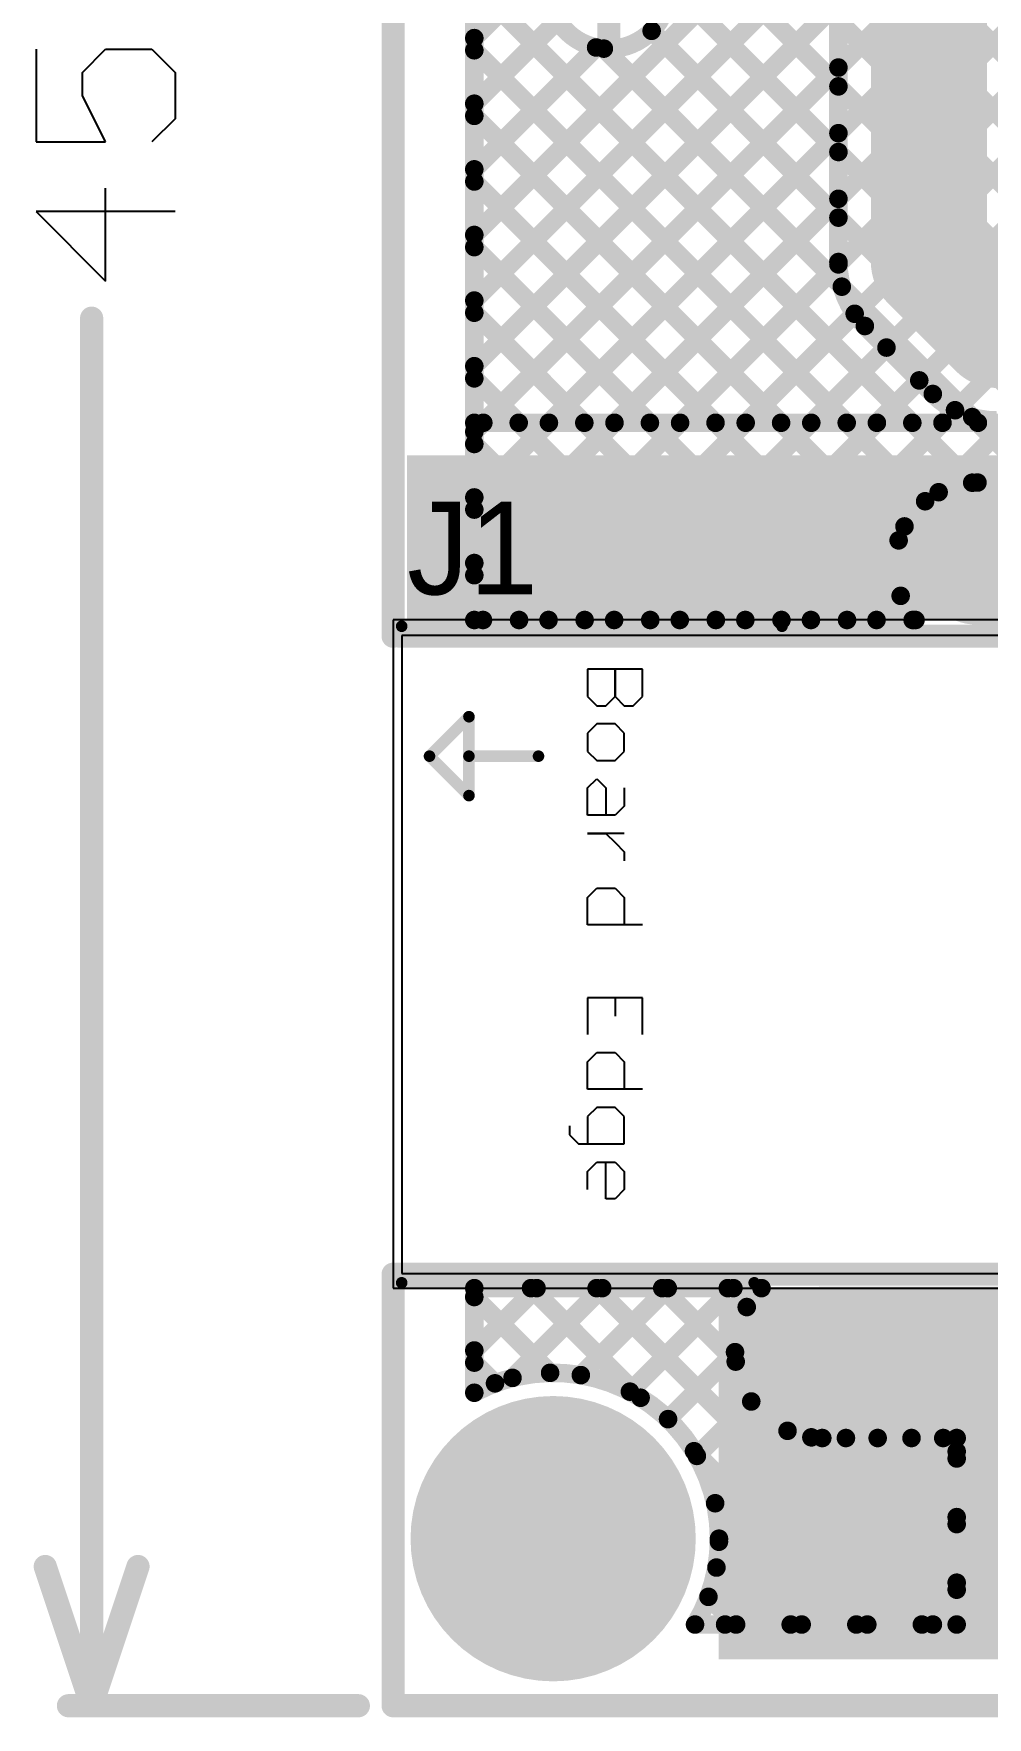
# Model space of a CAD drawing. Header units: millimetres. Extents: x 0.84 to 4.46, y 0.99 to 2.92.
# Drawn here: x 0.845 to 1.256, y 0.99 to 1.716 of the extents above; entities that cross this region are included whole.
import ezdxf

# ---------------------------------------------------------------- set-up
doc = ezdxf.new("R2010")
doc.units = ezdxf.units.MM
doc.header["$MEASUREMENT"] = 0
for name, color, linetype in [('BottomLayer', 5, 'Continuous'), ('BottomSolder', 6, 'Continuous'), ('Mechanical1', 6, 'Continuous'), ('Mechanical2', 216, 'Continuous'), ('MultiLayer', 9, 'Continuous'), ('PadHoleLayer', 156, 'Continuous'), ('TopLayer', 1, 'Continuous'), ('TopOverlay', 2, 'Continuous'), ('TopSolder', 216, 'Continuous')]:
    doc.layers.add(name, color=color, linetype=linetype)

# ---------------------------------------------------------------- blocks, each defined once
blk = doc.blocks.new('DC_C024E_7A_1_65_2')
at = {"layer": 'BottomLayer'}
for points, const_width in [([(-0.01555, 0.16929), (-0.12972, 0.16929)], 0.04331), ([(0.11831, 0.08098), (0.11831, 0.11642)], 0.04331), ([(-0.11791, -0.16929), (-0.19665, -0.16929)], 0.04724), ([(0.07894, -0.16929), (0.0002, -0.16929)], 0.04724)]:
    blk.add_lwpolyline(points, dxfattribs=dict(at, const_width=const_width))
for points, const_width in [([(-0.14055, 0.16929, 1), (-0.1189, 0.16929, 1)], 0.02165), ([(-0.02638, 0.16929, 1), (-0.00472, 0.16929, 1)], 0.02165), ([(0.10748, 0.11642, 1), (0.12913, 0.11642, 1)], 0.02165), ([(0.10748, 0.08098, 1), (0.12913, 0.08098, 1)], 0.02165), ([(0.13268, -0.01181, 1), (0.18189, -0.01181, 1)], 0.04921), ([(-0.20846, -0.16929, 1), (-0.18484, -0.16929, 1)], 0.02362), ([(-0.12972, -0.16929, 1), (-0.1061, -0.16929, 1)], 0.02362), ([(-0.01161, -0.16929, 1), (0.01201, -0.16929, 1)], 0.02362), ([(0.06713, -0.16929, 1), (0.09075, -0.16929, 1)], 0.02362)]:
    blk.add_lwpolyline(points, format="xyb", close=True, dxfattribs=dict(at, const_width=const_width))
at = {"layer": 'BottomSolder'}
for points, const_width in [([(-0.01555, 0.16929), (-0.12972, 0.16929)], 0.05131), ([(0.11831, 0.08098), (0.11831, 0.11642)], 0.05131), ([(-0.11791, -0.16929), (-0.19665, -0.16929)], 0.05524), ([(0.07894, -0.16929), (0.0002, -0.16929)], 0.05524)]:
    blk.add_lwpolyline(points, dxfattribs=dict(at, const_width=const_width))
for points, const_width in [([(-0.14255, 0.16929, 1), (-0.1169, 0.16929, 1)], 0.02565), ([(-0.02838, 0.16929, 1), (-0.00272, 0.16929, 1)], 0.02565), ([(0.10548, 0.11642, 1), (0.13113, 0.11642, 1)], 0.02565), ([(0.10548, 0.08098, 1), (0.13113, 0.08098, 1)], 0.02565), ([(0.13068, -0.01181, 1), (0.18389, -0.01181, 1)], 0.05321), ([(-0.21046, -0.16929, 1), (-0.18284, -0.16929, 1)], 0.02762), ([(-0.13172, -0.16929, 1), (-0.1041, -0.16929, 1)], 0.02762), ([(-0.01361, -0.16929, 1), (0.01401, -0.16929, 1)], 0.02762), ([(0.06513, -0.16929, 1), (0.09275, -0.16929, 1)], 0.02762)]:
    blk.add_lwpolyline(points, format="xyb", close=True, dxfattribs=dict(at, const_width=const_width))
at = {"layer": 'Mechanical1'}
for p, q in [((0.089, 0.139), (-0.378, 0.139)), ((-0.378, 0.139), (-0.378, -0.136)), ((0.089, -0.136), (0.089, 0.139)), ((-0.378, -0.136), (0.089, -0.136))]:
    blk.add_line(p, q, dxfattribs=at)
at = {"layer": 'MultiLayer'}
for points, const_width in [([(-0.01555, 0.16929), (-0.12972, 0.16929)], 0.04331), ([(0.11831, 0.08098), (0.11831, 0.11642)], 0.04331), ([(-0.11791, -0.16929), (-0.19665, -0.16929)], 0.04724), ([(0.07894, -0.16929), (0.0002, -0.16929)], 0.04724)]:
    blk.add_lwpolyline(points, dxfattribs=dict(at, const_width=const_width))
for points, const_width in [([(-0.14055, 0.16929, 1), (-0.1189, 0.16929, 1)], 0.02165), ([(-0.02638, 0.16929, 1), (-0.00472, 0.16929, 1)], 0.02165), ([(0.10748, 0.11642, 1), (0.12913, 0.11642, 1)], 0.02165), ([(0.10748, 0.08098, 1), (0.12913, 0.08098, 1)], 0.02165), ([(0.13268, -0.01181, 1), (0.18189, -0.01181, 1)], 0.04921), ([(-0.20846, -0.16929, 1), (-0.18484, -0.16929, 1)], 0.02362), ([(-0.12972, -0.16929, 1), (-0.1061, -0.16929, 1)], 0.02362), ([(-0.01161, -0.16929, 1), (0.01201, -0.16929, 1)], 0.02362), ([(0.06713, -0.16929, 1), (0.09075, -0.16929, 1)], 0.02362)]:
    blk.add_lwpolyline(points, format="xyb", close=True, dxfattribs=dict(at, const_width=const_width))
at = {"layer": 'PadHoleLayer'}
for points, const_width in [([(-0.12406, 0.17741), (-0.02121, 0.17741, -1), (-0.02121, 0.16117), (-0.12406, 0.16117, -1)], 0.00541), ([(0.12643, 0.11469), (0.12643, 0.08271, -1), (0.11019, 0.08271), (0.11019, 0.11469, -1)], 0.00541), ([(0.1435, -0.01181, 1), (0.17106, -0.01181, 1)], 0.02756), ([(-0.18706, -0.16117), (-0.12751, -0.16117, -1), (-0.12751, -0.17741), (-0.18706, -0.17741, -1)], 0.00541), ([(0.00979, -0.16117), (0.06934, -0.16117, -1), (0.06934, -0.17741), (0.00979, -0.17741, -1)], 0.00541)]:
    blk.add_lwpolyline(points, format="xyb", close=True, dxfattribs=dict(at, const_width=const_width))
at = {"layer": 'TopLayer'}
for points, const_width in [([(-0.01555, 0.16929), (-0.12972, 0.16929)], 0.04331), ([(0.11831, 0.08098), (0.11831, 0.11642)], 0.04331), ([(-0.11791, -0.16929), (-0.19665, -0.16929)], 0.04724), ([(0.07894, -0.16929), (0.0002, -0.16929)], 0.04724)]:
    blk.add_lwpolyline(points, dxfattribs=dict(at, const_width=const_width))
for points, const_width in [([(-0.14055, 0.16929, 1), (-0.1189, 0.16929, 1)], 0.02165), ([(-0.02638, 0.16929, 1), (-0.00472, 0.16929, 1)], 0.02165), ([(0.10748, 0.11642, 1), (0.12913, 0.11642, 1)], 0.02165), ([(0.10748, 0.08098, 1), (0.12913, 0.08098, 1)], 0.02165), ([(0.13268, -0.01181, 1), (0.18189, -0.01181, 1)], 0.04921), ([(-0.20846, -0.16929, 1), (-0.18484, -0.16929, 1)], 0.02362), ([(-0.12972, -0.16929, 1), (-0.1061, -0.16929, 1)], 0.02362), ([(-0.01161, -0.16929, 1), (0.01201, -0.16929, 1)], 0.02362), ([(0.06713, -0.16929, 1), (0.09075, -0.16929, 1)], 0.02362)]:
    blk.add_lwpolyline(points, format="xyb", close=True, dxfattribs=dict(at, const_width=const_width))
at = {"layer": 'TopOverlay'}
for p, q in [((0.086, 0.134), (0.086, 0.134)), ((-0.2742, 0.1245), (-0.29782, 0.1245)), ((-0.29782, 0.1245), (-0.29782, 0.11269)), ((-0.28601, 0.11269), (-0.28601, 0.1245)), ((-0.28601, 0.1245), (-0.28601, 0.11269)), ((-0.2742, 0.11269), (-0.2742, 0.1245)), ((-0.29782, 0.11269), (-0.29388, 0.10876)), ((-0.28994, 0.10876), (-0.28601, 0.11269)), ((-0.28601, 0.11269), (-0.28207, 0.10876)), ((-0.27814, 0.10876), (-0.2742, 0.11269)), ((-0.29388, 0.10876), (-0.28994, 0.10876)), ((-0.28207, 0.10876), (-0.27814, 0.10876)), ((-0.29388, 0.10089), (-0.29782, 0.09695)), ((-0.29782, 0.09695), (-0.29782, 0.08908)), ((-0.28601, 0.10089), (-0.29388, 0.10089)), ((-0.28207, 0.09695), (-0.28601, 0.10089)), ((-0.28207, 0.08908), (-0.28207, 0.09695)), ((-0.29782, 0.08908), (-0.29388, 0.08514)), ((-0.28601, 0.08514), (-0.28207, 0.08908)), ((-0.29388, 0.08514), (-0.28601, 0.08514)), ((-0.29782, 0.07334), (-0.29388, 0.07727)), ((-0.29782, 0.06153), (-0.29782, 0.07334)), ((-0.29388, 0.07727), (-0.28994, 0.07334)), ((-0.28994, 0.07334), (-0.28994, 0.06153)), ((-0.28207, 0.07334), (-0.28207, 0.06546)), ((-0.28207, 0.06546), (-0.28601, 0.06153)), ((-0.28601, 0.06153), (-0.29782, 0.06153)), ((-0.28207, 0.05366), (-0.29782, 0.05366)), ((-0.29782, 0.05366), (-0.28994, 0.05366)), ((-0.28994, 0.05366), (-0.28601, 0.04972)), ((-0.28601, 0.04972), (-0.28207, 0.04579)), ((-0.28207, 0.04579), (-0.28207, 0.04185)), ((-0.29782, 0.02611), (-0.29388, 0.03004)), ((-0.29388, 0.03004), (-0.28601, 0.03004)), ((-0.28601, 0.03004), (-0.28207, 0.02611)), ((-0.29782, 0.0143), (-0.29782, 0.02611)), ((-0.28207, 0.02611), (-0.28207, 0.0143)), ((-0.2742, 0.0143), (-0.29782, 0.0143)), ((-0.2742, -0.01719), (-0.29782, -0.01719)), ((-0.29782, -0.01719), (-0.29782, -0.03293)), ((-0.28601, -0.01719), (-0.28601, -0.02506)), ((-0.2742, -0.03293), (-0.2742, -0.01719)), ((-0.29782, -0.04474), (-0.29388, -0.0408)), ((-0.29388, -0.0408), (-0.28601, -0.0408)), ((-0.28601, -0.0408), (-0.28207, -0.04474)), ((-0.29782, -0.05654), (-0.29782, -0.04474)), ((-0.28207, -0.04474), (-0.28207, -0.05654)), ((-0.2742, -0.05654), (-0.29782, -0.05654)), ((-0.29388, -0.06441), (-0.29782, -0.06835)), ((-0.28601, -0.06441), (-0.29388, -0.06441)), ((-0.28207, -0.06835), (-0.28601, -0.06441)), ((-0.30569, -0.07229), (-0.30569, -0.07622)), ((-0.29782, -0.06835), (-0.29782, -0.08016)), ((-0.28207, -0.08016), (-0.28207, -0.06835)), ((-0.30569, -0.07622), (-0.30175, -0.08016)), ((-0.30175, -0.08016), (-0.28207, -0.08016)), ((-0.29782, -0.09196), (-0.29388, -0.08803)), ((-0.29782, -0.09984), (-0.29782, -0.09196)), ((-0.29388, -0.08803), (-0.28601, -0.08803)), ((-0.28994, -0.10377), (-0.28994, -0.08803)), ((-0.28601, -0.08803), (-0.28207, -0.09196)), ((-0.28207, -0.09196), (-0.28207, -0.09984)), ((-0.28207, -0.09984), (-0.28601, -0.10377)), ((-0.28601, -0.10377), (-0.28994, -0.10377))]:
    blk.add_line(p, q, dxfattribs=at)
for points, const_width in [([(-0.378, 0.143), (-0.214, 0.143)], 0.005), ([(0.081, 0.143), (0.09265, 0.143)], 0.005), ([(0.09265, 0.07665), (0.09265, 0.143)], 0.005), ([(-0.366, 0.087), (-0.349, 0.104)], 0.005), ([(-0.349, 0.087), (-0.349, 0.104)], 0.005), ([(-0.366, 0.087), (-0.349, 0.07)], 0.005), ([(-0.349, 0.07), (-0.349, 0.087)], 0.005), ([(-0.349, 0.087), (-0.319, 0.087)], 0.005), ([(0.093, -0.139), (0.093, -0.074)], 0.00504), ([(-0.378, -0.14), (-0.226, -0.14)], 0.005), ([(-0.105, -0.14), (-0.007, -0.14)], 0.005), ([(0.084, -0.139), (0.093, -0.139)], 0.005)]:
    blk.add_lwpolyline(points, dxfattribs=dict(at, const_width=const_width))
for points, const_width in [([(-0.37925, 0.143, 1), (-0.37675, 0.143, 1)], 0.0025), ([(-0.21525, 0.143, 1), (-0.21275, 0.143, 1)], 0.0025), ([(0.07975, 0.143, 1), (0.08225, 0.143, 1)], 0.0025), ([(0.0914, 0.143, 1), (0.0939, 0.143, 1)], 0.0025), ([(0.0914, 0.143, 1), (0.0939, 0.143, 1)], 0.0025), ([(-0.35025, 0.104, 1), (-0.34775, 0.104, 1)], 0.0025), ([(-0.35025, 0.104, 1), (-0.34775, 0.104, 1)], 0.0025), ([(-0.36725, 0.087, 1), (-0.36475, 0.087, 1)], 0.0025), ([(-0.36725, 0.087, 1), (-0.36475, 0.087, 1)], 0.0025), ([(-0.35025, 0.087, 1), (-0.34775, 0.087, 1)], 0.0025), ([(-0.35025, 0.087, 1), (-0.34775, 0.087, 1)], 0.0025), ([(-0.35025, 0.087, 1), (-0.34775, 0.087, 1)], 0.0025), ([(-0.32025, 0.087, 1), (-0.31775, 0.087, 1)], 0.0025), ([(0.0914, 0.07665, 1), (0.0939, 0.07665, 1)], 0.0025), ([(-0.35025, 0.07, 1), (-0.34775, 0.07, 1)], 0.0025), ([(-0.35025, 0.07, 1), (-0.34775, 0.07, 1)], 0.0025), ([(0.17107, 0.056, 1), (0.15693, 0.056, 1)], 0.01), ([(0.15443, 0.056, 1), (0.15943, 0.056, 1)], 0.005), ([(0.16857, 0.056, 1), (0.17357, 0.056, 1)], 0.005), ([(0.09174, -0.074, 1), (0.09426, -0.074, 1)], 0.00252), ([(-0.37925, -0.14, 1), (-0.37675, -0.14, 1)], 0.0025), ([(-0.22725, -0.14, 1), (-0.22475, -0.14, 1)], 0.0025), ([(-0.10625, -0.14, 1), (-0.10375, -0.14, 1)], 0.0025), ([(-0.00825, -0.14, 1), (-0.00575, -0.14, 1)], 0.0025), ([(0.08275, -0.139, 1), (0.08525, -0.139, 1)], 0.0025), ([(0.09174, -0.139, 1), (0.09426, -0.139, 1)], 0.00252), ([(0.09175, -0.139, 1), (0.09425, -0.139, 1)], 0.0025)]:
    blk.add_lwpolyline(points, format="xyb", close=True, dxfattribs=dict(at, const_width=const_width))
at = {"layer": 'TopSolder'}
for points, const_width in [([(-0.01555, 0.16929), (-0.12972, 0.16929)], 0.05131), ([(0.11831, 0.08098), (0.11831, 0.11642)], 0.05131), ([(-0.11791, -0.16929), (-0.19665, -0.16929)], 0.05524), ([(0.07894, -0.16929), (0.0002, -0.16929)], 0.05524)]:
    blk.add_lwpolyline(points, dxfattribs=dict(at, const_width=const_width))
for points, const_width in [([(-0.14255, 0.16929, 1), (-0.1169, 0.16929, 1)], 0.02565), ([(-0.02838, 0.16929, 1), (-0.00272, 0.16929, 1)], 0.02565), ([(0.10548, 0.11642, 1), (0.13113, 0.11642, 1)], 0.02565), ([(0.10548, 0.08098, 1), (0.13113, 0.08098, 1)], 0.02565), ([(0.13068, -0.01181, 1), (0.18389, -0.01181, 1)], 0.05321), ([(-0.21046, -0.16929, 1), (-0.18284, -0.16929, 1)], 0.02762), ([(-0.13172, -0.16929, 1), (-0.1041, -0.16929, 1)], 0.02762), ([(-0.01361, -0.16929, 1), (0.01401, -0.16929, 1)], 0.02762), ([(0.06513, -0.16929, 1), (0.09275, -0.16929, 1)], 0.02762)]:
    blk.add_lwpolyline(points, format="xyb", close=True, dxfattribs=dict(at, const_width=const_width))

msp = doc.modelspace()

# ---------------------------------------------------------------- linework, layer by layer
at = {"layer": 'BottomLayer'}
for p, q in [((1.006, 1.463), (1, 1.463)), ((1, 1.463), (1, 1.445)), ((1.476, 1.463), (1.006, 1.463)), ((1, 1.445), (1, 1.175)), ((1, 1.175), (1.476, 1.175))]:
    msp.add_line(p, q, dxfattribs=at)
for points, const_width in [([(1.035, 1.463), (1.035, 2.6611)], 0.008), ([(1.231, 1.61729), (1.231, 2.337)], 0.05), ([(1.192, 1.61729), (1.192, 2.337)], 0.008), ([(1.035, 1.62897), (1.192, 1.78597)], 0.008), ([(1.11856, 1.76643), (1.192, 1.693)], 0.008), ([(1.035, 1.60069), (1.192, 1.75769)], 0.008), ([(1.035, 1.71382), (1.07386, 1.75268)], 0.008), ([(1.11863, 1.73809), (1.192, 1.66471)], 0.008), ([(1.035, 1.73686), (1.24969, 1.52217)], 0.008), ([(1.093, 1.71319), (1.093, 1.735)], 0.01), ([(1.035, 1.5724), (1.192, 1.7294)], 0.008), ([(1.035, 1.68554), (1.07099, 1.72152)], 0.008), ([(1.11146, 1.71696), (1.192, 1.63643)], 0.008), ([(1.035, 1.65725), (1.08752, 1.70978)], 0.008), ([(1.09087, 1.70928), (1.19347, 1.60667)], 0.008), ([(1.035, 1.70858), (1.22939, 1.51418)], 0.008), ([(1.035, 1.54412), (1.192, 1.70112)], 0.008), ([(1.035, 1.68029), (1.21797, 1.49732)], 0.008), ([(1.035, 1.51583), (1.192, 1.67283)], 0.008), ([(1.035, 1.65201), (1.22401, 1.463)], 0.008), ([(1.035, 1.48755), (1.192, 1.64455)], 0.008), ([(1.231, 1.61729), (1.26029, 1.588)], 0.05), ([(1.035, 1.62372), (1.19572, 1.463)], 0.008), ([(1.03874, 1.463), (1.19201, 1.61628)], 0.008), ([(1.26029, 1.588), (1.88, 1.588)], 0.05), ([(1.035, 1.59544), (1.16744, 1.463)], 0.008), ([(1.06702, 1.463), (1.19901, 1.59499)], 0.008), ([(1.20342, 1.58971), (1.23271, 1.56042)], 0.008), ([(1.0953, 1.463), (1.21272, 1.58042)], 0.008), ([(1.035, 1.56715), (1.13915, 1.463)], 0.008), ([(1.12359, 1.463), (1.22686, 1.56627)], 0.008), ([(1.15187, 1.463), (1.24228, 1.55341)], 0.008), ([(1.24967, 1.55047), (1.2779, 1.52224)], 0.008), ([(1.23522, 1.51807), (1.26616, 1.549)], 0.008), ([(1.035, 1.53887), (1.11087, 1.463)], 0.008), ([(1.25197, 1.52224), (1.36614, 1.52224)], 0.008), ([(1.035, 1.51059), (1.08258, 1.463)], 0.008), ([(1.18016, 1.463), (1.22049, 1.50333)], 0.008), ([(1.22032, 1.48659), (1.30906, 1.48659)], 0.01), ([(1.035, 1.4823), (1.0543, 1.463)], 0.008), ([(1.20844, 1.463), (1.21884, 1.4734)], 0.008), ([(1.035, 1.463), (1.22524, 1.463)], 0.008), ([(1.035, 1.175), (1.15883, 1.175)], 0.008), ([(1.035, 1.14814), (1.06186, 1.175)], 0.008), ([(1.035, 1.1299), (1.035, 1.175)], 0.008), ([(1.05146, 1.13632), (1.09015, 1.175)], 0.008), ([(1.05946, 1.175), (1.10671, 1.12775)], 0.008), ([(1.08093, 1.1375), (1.11843, 1.175)], 0.008), ([(1.08774, 1.175), (1.23274, 1.03)], 0.008), ([(1.1021, 1.13038), (1.14672, 1.175)], 0.008), ([(1.11603, 1.175), (1.14771, 1.14332)], 0.008), ([(1.14431, 1.175), (1.15247, 1.16684)], 0.008), ([(1.035, 1.17117), (1.06769, 1.13849)], 0.008), ([(1.035, 1.14289), (1.04393, 1.13396)], 0.008), ([(1.11855, 1.11855), (1.14742, 1.14742)], 0.008), ([(1.11855, 1.11855), (1.14742, 1.14742)], 0.008), ([(1.15142, 1.14801), (1.22441, 1.14801)], 0.01), ([(1.22441, 1.11439), (1.22441, 1.14801)], 0.01), ([(1.13096, 1.10268), (1.15442, 1.12614)], 0.008), ([(1.13885, 1.08228), (1.17006, 1.11349)], 0.008), ([(1.13941, 1.05456), (1.19524, 1.11039)], 0.008), ([(1.14314, 1.03), (1.22352, 1.11039)], 0.008), ([(1.18035, 1.11068), (1.243, 1.04803)], 0.008), ([(1.18504, 1.11039), (1.243, 1.11039)], 0.008), ([(1.20893, 1.11039), (1.243, 1.07631)], 0.008), ([(1.23721, 1.11039), (1.243, 1.10459)], 0.008), ([(1.243, 1.03), (1.243, 1.11039)], 0.008), ([(1.12975, 1.10471), (1.20446, 1.03)], 0.008), ([(1.17142, 1.03), (1.243, 1.10158)], 0.008), ([(1.19971, 1.03), (1.243, 1.07329)], 0.008), ([(1.14049, 1.06569), (1.17617, 1.03)], 0.008), ([(1.13596, 1.04193), (1.14789, 1.03)], 0.008), ([(1.22799, 1.03), (1.243, 1.04501)], 0.008), ([(1.13018, 1.03), (1.243, 1.03)], 0.008)]:
    msp.add_lwpolyline(points, dxfattribs=dict(at, const_width=const_width))
at = {"layer": 'BottomLayer', "const_width": 0.008}
for points in [[(1.11881, 1.735, -1.464407), (1.07403, 1.7525)], [(1.20342, 1.58971, -0.198912), (1.192, 1.61729)], [(1.20342, 1.58971, -0.198912), (1.192, 1.61729)], [(1.26029, 1.549, -0.198912), (1.23271, 1.56042)], [(1.26029, 1.549, -0.198912), (1.23271, 1.56042)], [(1.22524, 1.463, -0.645854), (1.25197, 1.52224)], [(1.18504, 1.11039, -0.673525), (1.15883, 1.175)], [(1.035, 1.1299, -0.568042), (1.1405, 1.067)], [(1.1405, 1.067, -0.136821), (1.13018, 1.03)]]:
    msp.add_lwpolyline(points, format="xyb", dxfattribs=at)
at = {"layer": 'BottomLayer'}
for points, const_width in [([(1.10946, 1.71696, 1), (1.11346, 1.71696, 1)], 0.004), ([(1.033, 1.71382, 1), (1.037, 1.71382, 1)], 0.004), ([(1.08552, 1.70978, 1), (1.08952, 1.70978, 1)], 0.004), ([(1.08887, 1.70928, 1), (1.09287, 1.70928, 1)], 0.004), ([(1.0905, 1.71319, 1), (1.0955, 1.71319, 1)], 0.005), ([(1.033, 1.70858, 1), (1.037, 1.70858, 1)], 0.004), ([(1.19, 1.70112, 1), (1.194, 1.70112, 1)], 0.004), ([(1.19, 1.693, 1), (1.194, 1.693, 1)], 0.004), ([(1.033, 1.68554, 1), (1.037, 1.68554, 1)], 0.004), ([(1.033, 1.68029, 1), (1.037, 1.68029, 1)], 0.004), ([(1.19, 1.67283, 1), (1.194, 1.67283, 1)], 0.004), ([(1.19, 1.66471, 1), (1.194, 1.66471, 1)], 0.004), ([(1.033, 1.65725, 1), (1.037, 1.65725, 1)], 0.004), ([(1.033, 1.65201, 1), (1.037, 1.65201, 1)], 0.004), ([(1.19, 1.64455, 1), (1.194, 1.64455, 1)], 0.004), ([(1.19, 1.63643, 1), (1.194, 1.63643, 1)], 0.004), ([(1.2185, 1.61729, 1), (1.2435, 1.61729, 1)], 0.025), ([(1.2185, 1.61729, 1), (1.2435, 1.61729, 1)], 0.025), ([(1.033, 1.62897, 1), (1.037, 1.62897, 1)], 0.004), ([(1.033, 1.62372, 1), (1.037, 1.62372, 1)], 0.004), ([(1.19, 1.61729, 1), (1.194, 1.61729, 1)], 0.004), ([(1.19, 1.61729, 1), (1.194, 1.61729, 1)], 0.004), ([(1.19, 1.61729, 1), (1.194, 1.61729, 1)], 0.004), ([(1.19001, 1.61628, 1), (1.19401, 1.61628, 1)], 0.004), ([(1.24779, 1.588, 1), (1.27279, 1.588, 1)], 0.025), ([(1.24779, 1.588, 1), (1.27279, 1.588, 1)], 0.025), ([(1.033, 1.60069, 1), (1.037, 1.60069, 1)], 0.004), ([(1.19147, 1.60667, 1), (1.19547, 1.60667, 1)], 0.004), ([(1.033, 1.59544, 1), (1.037, 1.59544, 1)], 0.004), ([(1.19701, 1.59499, 1), (1.20101, 1.59499, 1)], 0.004), ([(1.20142, 1.58971, 1), (1.20542, 1.58971, 1)], 0.004), ([(1.20142, 1.58971, 1), (1.20542, 1.58971, 1)], 0.004), ([(1.20142, 1.58971, 1), (1.20542, 1.58971, 1)], 0.004), ([(1.21072, 1.58042, 1), (1.21472, 1.58042, 1)], 0.004), ([(1.033, 1.5724, 1), (1.037, 1.5724, 1)], 0.004), ([(1.033, 1.56715, 1), (1.037, 1.56715, 1)], 0.004), ([(1.22486, 1.56627, 1), (1.22886, 1.56627, 1)], 0.004), ([(1.23071, 1.56042, 1), (1.23471, 1.56042, 1)], 0.004), ([(1.23071, 1.56042, 1), (1.23471, 1.56042, 1)], 0.004), ([(1.23071, 1.56042, 1), (1.23471, 1.56042, 1)], 0.004), ([(1.24028, 1.55341, 1), (1.24428, 1.55341, 1)], 0.004), ([(1.24767, 1.55047, 1), (1.25167, 1.55047, 1)], 0.004), ([(1.033, 1.54412, 1), (1.037, 1.54412, 1)], 0.004), ([(1.033, 1.53887, 1), (1.037, 1.53887, 1)], 0.004), ([(1.24769, 1.52217, 1), (1.25169, 1.52217, 1)], 0.004), ([(1.24997, 1.52224, 1), (1.25397, 1.52224, 1)], 0.004), ([(1.24997, 1.52224, 1), (1.25397, 1.52224, 1)], 0.004), ([(1.033, 1.51583, 1), (1.037, 1.51583, 1)], 0.004), ([(1.22739, 1.51418, 1), (1.23139, 1.51418, 1)], 0.004), ([(1.23322, 1.51807, 1), (1.23722, 1.51807, 1)], 0.004), ([(1.033, 1.51059, 1), (1.037, 1.51059, 1)], 0.004), ([(1.21849, 1.50333, 1), (1.22249, 1.50333, 1)], 0.004), ([(1.21597, 1.49732, 1), (1.21997, 1.49732, 1)], 0.004), ([(1.033, 1.48755, 1), (1.037, 1.48755, 1)], 0.004), ([(1.21782, 1.48659, 1), (1.22282, 1.48659, 1)], 0.005), ([(1.033, 1.4823, 1), (1.037, 1.4823, 1)], 0.004), ([(1.21684, 1.4734, 1), (1.22084, 1.4734, 1)], 0.004), ([(1.033, 1.463, 1), (1.037, 1.463, 1)], 0.004), ([(1.033, 1.463, 1), (1.037, 1.463, 1)], 0.004), ([(1.03674, 1.463, 1), (1.04074, 1.463, 1)], 0.004), ([(1.0523, 1.463, 1), (1.0563, 1.463, 1)], 0.004), ([(1.06502, 1.463, 1), (1.06902, 1.463, 1)], 0.004), ([(1.08058, 1.463, 1), (1.08458, 1.463, 1)], 0.004), ([(1.0933, 1.463, 1), (1.0973, 1.463, 1)], 0.004), ([(1.10887, 1.463, 1), (1.11287, 1.463, 1)], 0.004), ([(1.12159, 1.463, 1), (1.12559, 1.463, 1)], 0.004), ([(1.13715, 1.463, 1), (1.14115, 1.463, 1)], 0.004), ([(1.14987, 1.463, 1), (1.15387, 1.463, 1)], 0.004), ([(1.16544, 1.463, 1), (1.16944, 1.463, 1)], 0.004), ([(1.17816, 1.463, 1), (1.18216, 1.463, 1)], 0.004), ([(1.19372, 1.463, 1), (1.19772, 1.463, 1)], 0.004), ([(1.20644, 1.463, 1), (1.21044, 1.463, 1)], 0.004), ([(1.22201, 1.463, 1), (1.22601, 1.463, 1)], 0.004), ([(1.22324, 1.463, 1), (1.22724, 1.463, 1)], 0.004), ([(1.22324, 1.463, 1), (1.22724, 1.463, 1)], 0.004), ([(1.033, 1.175, 1), (1.037, 1.175, 1)], 0.004), ([(1.033, 1.175, 1), (1.037, 1.175, 1)], 0.004), ([(1.05746, 1.175, 1), (1.06146, 1.175, 1)], 0.004), ([(1.05986, 1.175, 1), (1.06386, 1.175, 1)], 0.004), ([(1.08574, 1.175, 1), (1.08974, 1.175, 1)], 0.004), ([(1.08815, 1.175, 1), (1.09215, 1.175, 1)], 0.004), ([(1.11403, 1.175, 1), (1.11803, 1.175, 1)], 0.004), ([(1.11643, 1.175, 1), (1.12043, 1.175, 1)], 0.004), ([(1.14231, 1.175, 1), (1.14631, 1.175, 1)], 0.004), ([(1.14472, 1.175, 1), (1.14872, 1.175, 1)], 0.004), ([(1.15683, 1.175, 1), (1.16083, 1.175, 1)], 0.004), ([(1.15683, 1.175, 1), (1.16083, 1.175, 1)], 0.004), ([(1.033, 1.17117, 1), (1.037, 1.17117, 1)], 0.004), ([(1.15047, 1.16684, 1), (1.15447, 1.16684, 1)], 0.004), ([(1.033, 1.14814, 1), (1.037, 1.14814, 1)], 0.004), ([(1.033, 1.14289, 1), (1.037, 1.14289, 1)], 0.004), ([(1.14542, 1.14742, 1), (1.14942, 1.14742, 1)], 0.004), ([(1.14542, 1.14742, 1), (1.14942, 1.14742, 1)], 0.004), ([(1.14571, 1.14332, 1), (1.14971, 1.14332, 1)], 0.004), ([(1.14892, 1.14801, 1), (1.15392, 1.14801, 1)], 0.005), ([(1.22191, 1.14801, 1), (1.22691, 1.14801, 1)], 0.005), ([(1.22191, 1.14801, 1), (1.22691, 1.14801, 1)], 0.005), ([(1.04946, 1.13632, 1), (1.05346, 1.13632, 1)], 0.004), ([(1.06569, 1.13849, 1), (1.06969, 1.13849, 1)], 0.004), ([(1.07893, 1.1375, 1), (1.08293, 1.1375, 1)], 0.004), ([(1.033, 1.1299, 1), (1.037, 1.1299, 1)], 0.004), ([(1.033, 1.1299, 1), (1.037, 1.1299, 1)], 0.004), ([(1.04193, 1.13396, 1), (1.04593, 1.13396, 1)], 0.004), ([(1.1001, 1.13038, 1), (1.1041, 1.13038, 1)], 0.004), ([(1.10471, 1.12775, 1), (1.10871, 1.12775, 1)], 0.004), ([(1.15242, 1.12614, 1), (1.15642, 1.12614, 1)], 0.004), ([(1.04025, 1.067, 1), (1.09775, 1.067, 1)], 0.0575), ([(1.11655, 1.11855, 1), (1.12055, 1.11855, 1)], 0.004), ([(1.11655, 1.11855, 1), (1.12055, 1.11855, 1)], 0.004), ([(1.22191, 1.11439, 1), (1.22691, 1.11439, 1)], 0.005), ([(1.16806, 1.11349, 1), (1.17206, 1.11349, 1)], 0.004), ([(1.17835, 1.11068, 1), (1.18235, 1.11068, 1)], 0.004), ([(1.18304, 1.11039, 1), (1.18704, 1.11039, 1)], 0.004), ([(1.18304, 1.11039, 1), (1.18704, 1.11039, 1)], 0.004), ([(1.19324, 1.11039, 1), (1.19724, 1.11039, 1)], 0.004), ([(1.20693, 1.11039, 1), (1.21093, 1.11039, 1)], 0.004), ([(1.22152, 1.11039, 1), (1.22552, 1.11039, 1)], 0.004), ([(1.23521, 1.11039, 1), (1.23921, 1.11039, 1)], 0.004), ([(1.241, 1.11039, 1), (1.245, 1.11039, 1)], 0.004), ([(1.241, 1.11039, 1), (1.245, 1.11039, 1)], 0.004), ([(1.12775, 1.10471, 1), (1.13175, 1.10471, 1)], 0.004), ([(1.12896, 1.10268, 1), (1.13296, 1.10268, 1)], 0.004), ([(1.241, 1.10459, 1), (1.245, 1.10459, 1)], 0.004), ([(1.241, 1.10158, 1), (1.245, 1.10158, 1)], 0.004), ([(1.13685, 1.08228, 1), (1.14085, 1.08228, 1)], 0.004), ([(1.241, 1.07631, 1), (1.245, 1.07631, 1)], 0.004), ([(1.241, 1.07329, 1), (1.245, 1.07329, 1)], 0.004), ([(1.13849, 1.06569, 1), (1.14249, 1.06569, 1)], 0.004), ([(1.1385, 1.067, 1), (1.1425, 1.067, 1)], 0.004), ([(1.1385, 1.067, 1), (1.1425, 1.067, 1)], 0.004), ([(1.13741, 1.05456, 1), (1.14141, 1.05456, 1)], 0.004), ([(1.13396, 1.04193, 1), (1.13796, 1.04193, 1)], 0.004), ([(1.241, 1.04803, 1), (1.245, 1.04803, 1)], 0.004), ([(1.241, 1.04501, 1), (1.245, 1.04501, 1)], 0.004), ([(1.12818, 1.03, 1), (1.13218, 1.03, 1)], 0.004), ([(1.12818, 1.03, 1), (1.13218, 1.03, 1)], 0.004), ([(1.14114, 1.03, 1), (1.14514, 1.03, 1)], 0.004), ([(1.14589, 1.03, 1), (1.14989, 1.03, 1)], 0.004), ([(1.16942, 1.03, 1), (1.17342, 1.03, 1)], 0.004), ([(1.17417, 1.03, 1), (1.17817, 1.03, 1)], 0.004), ([(1.19771, 1.03, 1), (1.20171, 1.03, 1)], 0.004), ([(1.20246, 1.03, 1), (1.20646, 1.03, 1)], 0.004), ([(1.22599, 1.03, 1), (1.22999, 1.03, 1)], 0.004), ([(1.23074, 1.03, 1), (1.23474, 1.03, 1)], 0.004), ([(1.241, 1.03, 1), (1.245, 1.03, 1)], 0.004), ([(1.241, 1.03, 1), (1.245, 1.03, 1)], 0.004)]:
    msp.add_lwpolyline(points, format="xyb", close=True, dxfattribs=dict(at, const_width=const_width))
at = {"layer": 'BottomSolder', "const_width": 0.0615}
msp.add_lwpolyline([(1.03825, 1.067, 1), (1.09975, 1.067, 1)], format="xyb", close=True, dxfattribs=at)
at = {"layer": 'Mechanical1'}
for p, q in [((0.84601, 1.70905), (0.84601, 1.66907)), ((0.866, 1.69906), (0.876, 1.70905)), ((0.876, 1.70905), (0.89599, 1.70905)), ((0.89599, 1.70905), (0.90599, 1.69906)), ((0.866, 1.68906), (0.866, 1.69906)), ((0.90599, 1.69906), (0.90599, 1.67906)), ((0.876, 1.66907), (0.866, 1.68906)), ((0.90599, 1.67906), (0.89599, 1.66907)), ((0.84601, 1.66907), (0.876, 1.66907)), ((0.876, 1.60909), (0.876, 1.64907)), ((0.90599, 1.63908), (0.84601, 1.63908)), ((0.84601, 1.63908), (0.876, 1.60909))]:
    msp.add_line(p, q, dxfattribs=at)
at = {"layer": 'Mechanical1', "const_width": 0.01}
for points in [[(0.87, 0.995), (0.87, 1.59309)], [(0.85, 1.055), (0.87, 0.995)], [(0.87, 0.995), (0.89, 1.055)], [(0.86, 0.995), (0.985, 0.995)]]:
    msp.add_lwpolyline(points, dxfattribs=at)
at = {"layer": 'Mechanical1', "const_width": 0.005}
for points in [[(0.8675, 1.59309, 1), (0.8725, 1.59309, 1)], [(0.8475, 1.055, 1), (0.8525, 1.055, 1)], [(0.8875, 1.055, 1), (0.8925, 1.055, 1)], [(0.8575, 0.995, 1), (0.8625, 0.995, 1)], [(0.8675, 0.995, 1), (0.8725, 0.995, 1)], [(0.8675, 0.995, 1), (0.8725, 0.995, 1)], [(0.8675, 0.995, 1), (0.8725, 0.995, 1)], [(0.9825, 0.995, 1), (0.9875, 0.995, 1)]]:
    msp.add_lwpolyline(points, format="xyb", close=True, dxfattribs=at)
at = {"layer": 'Mechanical2', "const_width": 0.01}
for points in [[(1, 1.456), (1, 2.345)], [(1.003, 1.456), (1.47, 1.456)], [(1, 0.995), (1, 1.181)], [(1.002, 1.181), (1.47, 1.181)], [(1, 0.995), (4.45, 0.995)]]:
    msp.add_lwpolyline(points, dxfattribs=at)
at = {"layer": 'Mechanical2', "const_width": 0.005}
for points in [[(0.9975, 1.456, 1), (1.0025, 1.456, 1)], [(1.0005, 1.456, 1), (1.0055, 1.456, 1)], [(0.9975, 1.181, 1), (1.0025, 1.181, 1)], [(0.9995, 1.181, 1), (1.0045, 1.181, 1)], [(0.9975, 0.995, 1), (1.0025, 0.995, 1)], [(0.9975, 0.995, 1), (1.0025, 0.995, 1)]]:
    msp.add_lwpolyline(points, format="xyb", close=True, dxfattribs=at)
at = {"layer": 'MultiLayer', "const_width": 0.0575}
msp.add_lwpolyline([(1.04025, 1.067, 1), (1.09775, 1.067, 1)], format="xyb", close=True, dxfattribs=at)
at = {"layer": 'PadHoleLayer', "const_width": 0.01375}
msp.add_lwpolyline([(1.08963, 1.09013), (1.08963, 1.04388), (1.04838, 1.04388), (1.04838, 1.09013)], close=True, dxfattribs=at)
at = {"layer": 'TopLayer'}
for p, q in [((1.006, 1.463), (1, 1.463)), ((1, 1.463), (1, 1.445)), ((1.476, 1.463), (1.006, 1.463)), ((1, 1.445), (1, 1.175)), ((1, 1.175), (1.463, 1.175))]:
    msp.add_line(p, q, dxfattribs=at)
for points, const_width in [([(1.035, 1.548), (1.035, 2.6611)], 0.008), ([(1.035, 1.93485), (1.42185, 1.548)], 0.008), ([(1.035, 1.62897), (1.266, 1.85997)], 0.008), ([(1.035, 1.60069), (1.266, 1.83169)], 0.008), ([(1.11502, 1.82654), (1.39357, 1.548)], 0.008), ([(1.035, 1.5724), (1.266, 1.8034)], 0.008), ([(1.11722, 1.79607), (1.36528, 1.548)], 0.008), ([(1.03888, 1.548), (1.26814, 1.77726)], 0.008), ([(1.06717, 1.548), (1.27951, 1.76034)], 0.008), ([(1.11856, 1.76643), (1.337, 1.548)], 0.008), ([(1.035, 1.71382), (1.07386, 1.75268)], 0.008), ([(1.09545, 1.548), (1.29365, 1.7462)], 0.008), ([(1.11863, 1.73809), (1.30871, 1.548)], 0.008), ([(1.035, 1.73686), (1.22386, 1.548)], 0.008), ([(1.093, 1.71319), (1.093, 1.735)], 0.01), ([(1.12374, 1.548), (1.30779, 1.73205)], 0.008), ([(1.035, 1.68554), (1.07099, 1.72152)], 0.008), ([(1.11146, 1.71696), (1.28043, 1.548)], 0.008), ([(1.15202, 1.548), (1.32193, 1.71791)], 0.008), ([(1.035, 1.65725), (1.08752, 1.70978)], 0.008), ([(1.09087, 1.70928), (1.25214, 1.548)], 0.008), ([(1.035, 1.70858), (1.19558, 1.548)], 0.008), ([(1.1803, 1.548), (1.33632, 1.70401)], 0.008), ([(1.20859, 1.548), (1.35673, 1.69614)], 0.008), ([(1.23687, 1.548), (1.38487, 1.696)], 0.008), ([(1.035, 1.68029), (1.16729, 1.548)], 0.008), ([(1.035, 1.65201), (1.13901, 1.548)], 0.008), ([(1.035, 1.62372), (1.11072, 1.548)], 0.008), ([(1.035, 1.59544), (1.08244, 1.548)], 0.008), ([(1.035, 1.56715), (1.05415, 1.548)], 0.008), ([(1.035, 1.548), (1.463, 1.548)], 0.008)]:
    msp.add_lwpolyline(points, dxfattribs=dict(at, const_width=const_width))
at = {"layer": 'TopLayer', "const_width": 0.008}
msp.add_lwpolyline([(1.11881, 1.735, -1.464407), (1.07403, 1.7525)], format="xyb", dxfattribs=at)
at = {"layer": 'TopLayer'}
for points, const_width in [([(1.10946, 1.71696, 1), (1.11346, 1.71696, 1)], 0.004), ([(1.033, 1.71382, 1), (1.037, 1.71382, 1)], 0.004), ([(1.08552, 1.70978, 1), (1.08952, 1.70978, 1)], 0.004), ([(1.08887, 1.70928, 1), (1.09287, 1.70928, 1)], 0.004), ([(1.0905, 1.71319, 1), (1.0955, 1.71319, 1)], 0.005), ([(1.033, 1.70858, 1), (1.037, 1.70858, 1)], 0.004), ([(1.033, 1.68554, 1), (1.037, 1.68554, 1)], 0.004), ([(1.033, 1.68029, 1), (1.037, 1.68029, 1)], 0.004), ([(1.033, 1.65725, 1), (1.037, 1.65725, 1)], 0.004), ([(1.033, 1.65201, 1), (1.037, 1.65201, 1)], 0.004), ([(1.033, 1.62897, 1), (1.037, 1.62897, 1)], 0.004), ([(1.033, 1.62372, 1), (1.037, 1.62372, 1)], 0.004), ([(1.033, 1.60069, 1), (1.037, 1.60069, 1)], 0.004), ([(1.033, 1.59544, 1), (1.037, 1.59544, 1)], 0.004), ([(1.033, 1.5724, 1), (1.037, 1.5724, 1)], 0.004), ([(1.033, 1.56715, 1), (1.037, 1.56715, 1)], 0.004), ([(1.033, 1.548, 1), (1.037, 1.548, 1)], 0.004), ([(1.033, 1.548, 1), (1.037, 1.548, 1)], 0.004), ([(1.03688, 1.548, 1), (1.04088, 1.548, 1)], 0.004), ([(1.05215, 1.548, 1), (1.05615, 1.548, 1)], 0.004), ([(1.06517, 1.548, 1), (1.06917, 1.548, 1)], 0.004), ([(1.08044, 1.548, 1), (1.08444, 1.548, 1)], 0.004), ([(1.09345, 1.548, 1), (1.09745, 1.548, 1)], 0.004), ([(1.10872, 1.548, 1), (1.11272, 1.548, 1)], 0.004), ([(1.12174, 1.548, 1), (1.12574, 1.548, 1)], 0.004), ([(1.13701, 1.548, 1), (1.14101, 1.548, 1)], 0.004), ([(1.15002, 1.548, 1), (1.15402, 1.548, 1)], 0.004), ([(1.16529, 1.548, 1), (1.16929, 1.548, 1)], 0.004), ([(1.1783, 1.548, 1), (1.1823, 1.548, 1)], 0.004), ([(1.19358, 1.548, 1), (1.19758, 1.548, 1)], 0.004), ([(1.20659, 1.548, 1), (1.21059, 1.548, 1)], 0.004), ([(1.22186, 1.548, 1), (1.22586, 1.548, 1)], 0.004), ([(1.23487, 1.548, 1), (1.23887, 1.548, 1)], 0.004), ([(1.25014, 1.548, 1), (1.25414, 1.548, 1)], 0.004), ([(1.04025, 1.067, 1), (1.09775, 1.067, 1)], 0.0575)]:
    msp.add_lwpolyline(points, format="xyb", close=True, dxfattribs=dict(at, const_width=const_width))
for points in [[(1.006, 1.463), (1.502, 1.463), (1.006, 1.534), (1.502, 1.534)], [(1.14035, 1.015), (1.525, 1.015), (1.14035, 1.17542), (1.525, 1.17542)]]:
    msp.add_solid(points, dxfattribs=at)
at = {"layer": 'TopSolder', "const_width": 0.0615}
msp.add_lwpolyline([(1.03825, 1.067, 1), (1.09975, 1.067, 1)], format="xyb", close=True, dxfattribs=at)

# ---------------------------------------------------------------- block references
at = {"rotation": 360}
msp.add_blockref('DC_C024E_7A_1_65_2', (1.38169, 1.3173), dxfattribs=at)

# ---------------------------------------------------------------- texts
at = {"layer": 'TopOverlay'}
msp.add_text('J1', height=0.04, dxfattribs=at).set_placement((1.006, 1.474))

doc.saveas('drawing.dxf')
